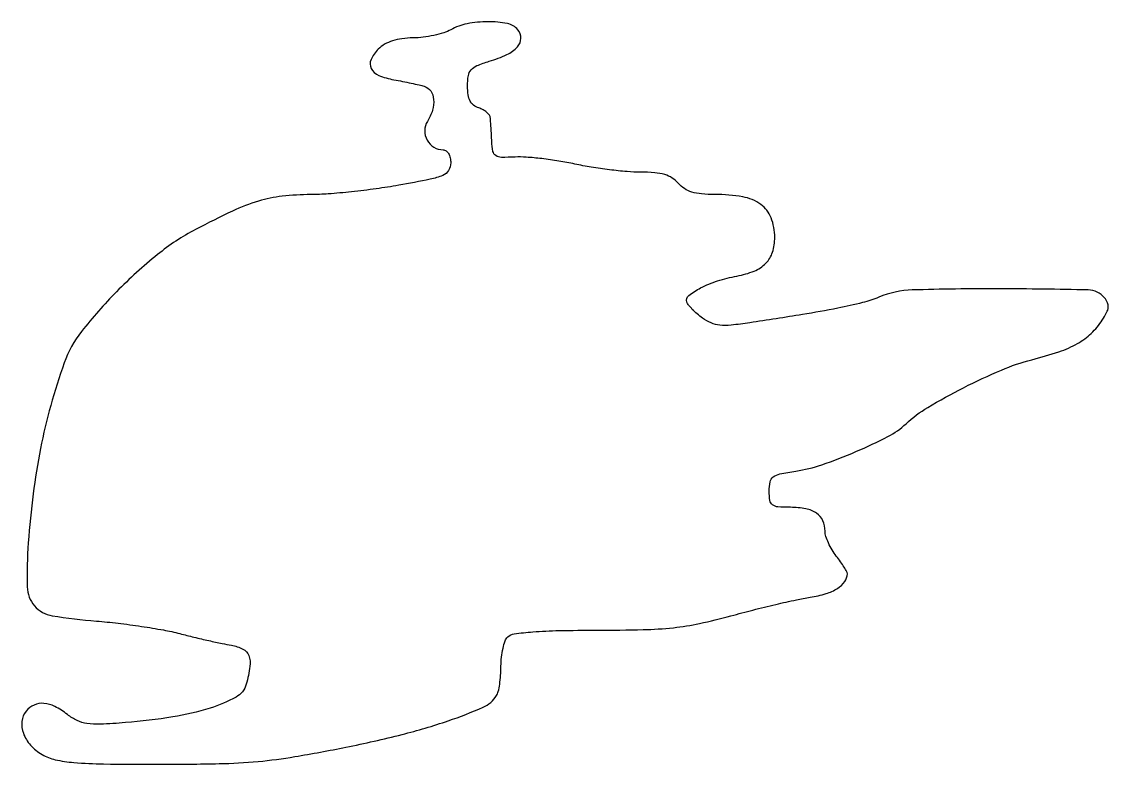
# Model space of a CAD drawing. Extents: x 0 to 195, y 0 to 133.
import ezdxf

# ---------------------------------------------------------------- set-up
doc = ezdxf.new("R2010")
doc.units = 0

msp = doc.modelspace()

# ---------------------------------------------------------------- linework, layer by layer
msp.add_lwpolyline([(77, 131.5, -0.053052), (75.742274, 130.948398, -0.023415), (73.985938, 130.480268, -0.022859), (72.060467, 130.153808, -0.028484), (70.25, 130.035435, 0.029994), (68.252088, 129.898749, 0.046117), (66.561798, 129.519974, 0.053107), (65.15876, 128.895551, 0.06523), (64.022681, 128.022681, 0.088099), (62.723829, 126.16294, 0.230443), (62.754087, 124.576158, 0.178944), (64.100778, 123.335072, 0.053865), (66.819269, 122.544978, -0.004719), (68.356805, 122.25779, -0.004336), (69.932848, 121.933768, -0.004334), (71.333525, 121.620395, -0.014237), (72.25, 121.379295, -0.174435), (73.399399, 120.539294, -0.127121), (73.933757, 119.035409, -0.096354), (73.731856, 117.093462, -0.065728), (72.810164, 115.067632, 0.138736), (72.334143, 113.427884, 0.129074), (72.767357, 111.730617, 0.12903), (73.978574, 110.464593, 0.138596), (75.622445, 110, -0.16151), (76.156579, 109.822843, -0.099768), (76.602669, 109.325786, -0.078532), (76.899954, 108.57229, -0.054817), (77, 107.662488, -0.140984), (76.612397, 106.315179, -0.152326), (75.576741, 105.428197, -0.052262), (73.321596, 104.726973, -0.005071), (67.692465, 103.662488, -0.009994), (63.657393, 103.024695, -0.007667), (59.226544, 102.483933, -0.007761), (55.063991, 102.105815, -0.018185), (51.942465, 101.984944, 0.027492), (46.823679, 101.691278, 0.045404), (42.584708, 100.818641, 0.036206), (37.956334, 99.043929, 0.011482), (31.333112, 95.750123, 0.049358), (24.515095, 91.252963, 0.027867), (17.177273, 84.587122, 0.027384), (10.921508, 77.495742, 0.081914), (7.804908, 71.85343, 0.017839), (5.403407, 64.239112, 0.018252), (3.571268, 56.530514, 0.017554), (2.250265, 48.434449, 0.014115), (1.383405, 39.65394, 0.022644), (1.186673, 31.753705, 0.175794), (2.494155, 28.366813, 0.174144), (5.675915, 26.589082, 0.022134), (13.594805, 25.6308, -0.010346), (17.443392, 25.256868, -0.007849), (21.646599, 24.693477, -0.007944), (25.575389, 24.039967, -0.018297), (28.5, 23.394233, 0.004282), (31.035468, 22.759416, 0.003766), (33.692188, 22.139508, 0.003786), (36.097627, 21.616414, 0.011374), (37.75, 21.309222, -0.07917), (39.785799, 20.63667, -0.185032), (40.835904, 19.458019, -0.126819), (41.047791, 17.531952, -0.029845), (40.391126, 14.331879, -0.205781), (38.57696, 12.032385, -0.04728), (33.925393, 10.05229, -0.03747), (27.255982, 8.469179, -0.01952), (18.764472, 7.452883, -0.008464), (14.289409, 7.169881, -0.046584), (11.876964, 7.283039, -0.078452), (10.136849, 7.814759, -0.053395), (8.379613, 8.916036, 0.048222), (6.15399, 10.343052, 0.098553), (4.167099, 10.908598, 0.127043), (2.450555, 10.610585, 0.113848), (1.010777, 9.512986, 0.146788), (0.236182, 7.687157, 0.115872), (0.496448, 5.546371, 0.097001), (1.774033, 3.439455, 0.074824), (3.863127, 1.739924, 0.079379), (6.201365, 0.819157, 0.03355), (9.546762, 0.314786, 0.017554), (14.871343, 0.06189, 0.003089), (24.888847, 0, 0.005235), (35.548854, 0.111619, 0.017658), (42.50632, 0.503417, 0.01933), (49.090353, 1.365682, 0.007269), (58.234555, 3.061925, 0.012247), (68.272701, 5.332433, 0.02073), (76.535947, 7.783829, 0.020766), (82.776717, 10.214258, 0.149018), (85.203347, 12.294782, 0.086251), (85.501227, 13.01108, 0.01861), (85.748852, 14.335655, 0.018898), (85.922547, 15.911115, 0.01706), (85.984687, 17.55, -0.026835), (86.078901, 19.188433, -0.029104), (86.348002, 20.762812, -0.030347), (86.735813, 22.071185, -0.109577), (87.2, 22.8, -0.165074), (88.345393, 23.364919, -0.013907), (91.669455, 23.709154, -0.013881), (96.373099, 23.933307, -0.004965), (103.089444, 24, 0.005988), (111.441502, 24.100027, 0.020678), (116.841054, 24.453127, 0.026031), (121.519606, 25.201915, 0.014419), (127.139444, 26.574724, -0.004979), (131.077946, 27.615981, -0.0045), (135.171231, 28.615541, -0.00451), (138.853888, 29.444811, -0.0143), (141.337087, 29.906616, 0.033978), (144.157196, 30.546739, 0.068422), (146.228372, 31.491024, 0.095894), (147.507392, 32.695999, 0.150907), (147.984687, 34.115141, 0.135155), (147.893973, 34.479834, 0.012163), (147.408002, 35.29647, 0.015114), (146.7649, 36.254162, 0.011236), (146, 37.272871, -0.031933), (145.234542, 38.385347, -0.028799), (144.5875, 39.624428, -0.029956), (144.138345, 40.804204, -0.076115), (144, 41.707729, 0.106347), (143.595898, 43.586164, 0.136198), (142.468441, 44.939699, 0.105122), (140.54764, 45.742909, 0.046682), (137.8, 46, -0.01769), (135.534243, 46.080189, -0.145734), (134.579123, 46.439898, -0.196154), (134.122793, 47.212, -0.036617), (134, 48.886456, -0.04978), (134.166656, 50.556245, -0.182545), (134.721576, 51.441221, -0.112014), (135.906159, 51.979507, -0.013642), (138.73472, 52.482928, 0.045494), (143.411151, 53.626212, 0.018742), (149.502132, 55.975936, 0.017798), (155.250849, 58.691127, 0.068263), (158.479613, 60.962994, -0.05287), (162.390507, 63.898188, -0.016869), (168.768552, 67.419511, -0.017356), (175.551187, 70.579644, -0.037644), (180.994152, 72.41999, 0.018286), (185.845841, 73.853871, 0.047236), (189.178714, 75.335577, 0.06189), (191.616504, 77.136848, 0.057759), (193.604363, 79.518933, 0.026209), (194.388809, 80.865062, 0.094613), (194.668117, 81.81292, 0.129116), (194.537084, 82.630533, 0.069361), (193.995845, 83.505006, 0.217295), (191.069319, 84.919167, 0.004834), (175.021009, 85.120271, 0.008203), (159.607202, 84.911525, 0.091714), (153.634287, 83.620555, -0.037492), (150.695397, 82.643931, -0.012534), (146.273859, 81.651412, -0.008743), (139.956221, 80.513135, -0.002774), (130.5, 79.033356, -0.012192), (127.177657, 78.614881, -0.050131), (125.151586, 78.613386, -0.075551), (123.608001, 79.007949, -0.055252), (122.063051, 79.875101, -0.021096), (121.102552, 80.626786, -0.022578), (120.231262, 81.440713, -0.022872), (119.550656, 82.203477, -0.090509), (119.249272, 82.752184, -0.315559), (119.591437, 83.900525, -0.047848), (121.717198, 85.27584, -0.042042), (124.753096, 86.540074, -0.032885), (128.217854, 87.405634, 0.050855), (131.306879, 88.296184, 0.103866), (133.394692, 89.691962, 0.117858), (134.584509, 91.677427, 0.077671), (134.984687, 94.321429, 0.089813), (134.329548, 97.84244, 0.147324), (132.495243, 100.227259, 0.114036), (129.253069, 101.580902, 0.04213), (124.287982, 102, -0.021591), (121.879599, 102.104048, -0.052485), (120.135849, 102.44162, -0.069363), (118.813561, 103.05543, -0.072525), (117.732028, 104, 0.073491), (116.63467, 104.954679, 0.070668), (115.293754, 105.566665, 0.051974), (113.499632, 105.899079, 0.019839), (110.957193, 106, -0.02105), (108.543646, 106.101653, -0.009694), (105.414523, 106.426908, -0.009582), (102.131711, 106.896633, -0.0131), (99.197405, 107.453303, 0.013197), (96.339974, 107.99482, 0.011144), (93.292363, 108.419978, 0.011294), (90.494676, 108.682991, 0.030492), (88.5, 108.703303, -0.015428), (86.047098, 108.654414, -0.146323), (85.055171, 108.962892, -0.200854), (84.554826, 109.722811, -0.033309), (84.341893, 111.5, 0.000876), (84.274619, 112.735286, 0.000885), (84.203236, 113.966142, 0.000862), (84.137327, 115.037816, 0.0036), (84.091893, 115.682612, 0.135084), (83.91189, 116.181784, 0.06029), (83.439494, 116.704298, 0.053418), (82.77186, 117.169489, 0.048662), (82, 117.5, -0.087456), (81.069679, 117.986464, -0.110857), (80.451169, 118.730217, -0.084714), (80.106734, 119.828565, -0.033727), (80, 121.4091, -0.03811), (80.142794, 123.279841, -0.142532), (80.635137, 124.337915, -0.118263), (81.675632, 125.07554, -0.022543), (83.881373, 125.846312, 0.035752), (87.052476, 127.049236, 0.100583), (88.953924, 128.448861, 0.182856), (89.546042, 129.957315, 0.178114), (89, 131.5, 0.173921), (87.129838, 132.60501, 0.047354), (83.659401, 132.934429, 0.047387), (79.916014, 132.578858, 0.082665)], format="xyb", close=True)

doc.saveas('drawing.dxf')
